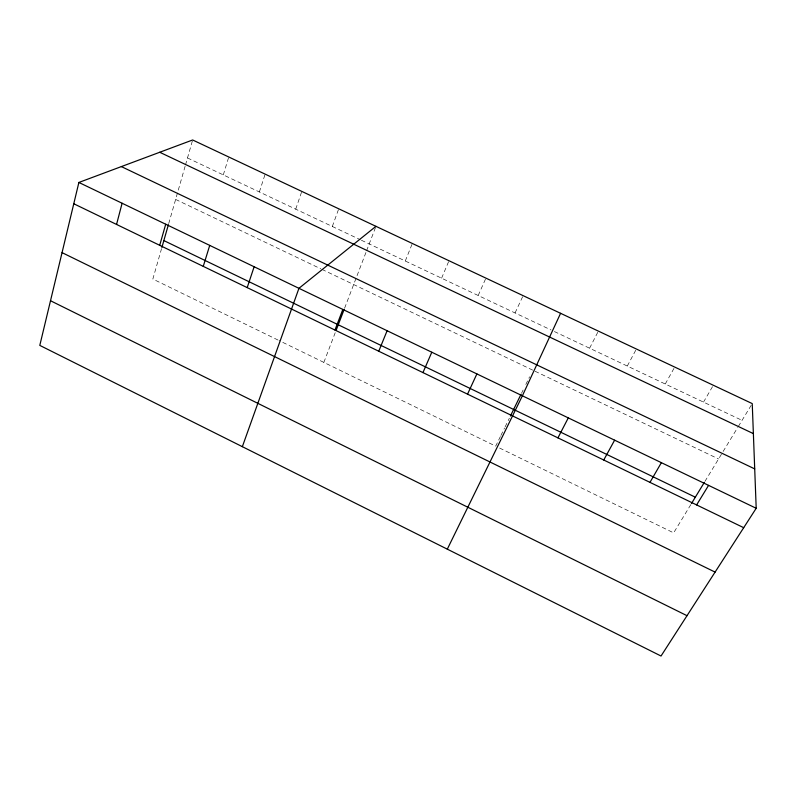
<?xml version="1.0" encoding="UTF-8"?>
<svg xmlns="http://www.w3.org/2000/svg" width="796" height="796" viewBox="0 0 796 796"><rect width="100%" height="100%" fill="white"/><g stroke="black" fill="none" stroke-linecap="round" stroke-linejoin="round"><path stroke-width="0.6" stroke-dasharray="3.98 2.98" d="M161.568 248.571L152.842 279.048L278.063 340.071M168.712 223.596L185.169 166.095M185.498 164.931L192.642 139.977M223.308 174.891L228.76 156.991M259.377 191.965L265.148 174.125M295.714 209.159L301.803 191.398M332.32 226.482L338.738 208.801M323.853 362.389L335.255 332.599M344.608 308.171L366.16 251.904M366.588 250.77L375.533 227.427M405.273 260.998L412.338 243.467M441.601 278.182L448.994 260.73M478.187 295.505L485.918 278.132M515.052 312.947L523.121 295.654M500.395 436.526L495.699 446.148L279.167 340.618M500.923 435.452L504.574 427.969M505.112 426.885L509.37 418.169M521.539 393.254L523.121 390.01M525.818 384.498L529.579 376.787M589.597 348.22L598.353 331.096M627.288 366.051L636.392 349.016M665.257 384.01L674.719 367.065M703.505 402.119L713.335 385.254M690.819 504.604L673.645 532.862L498.993 447.75M704.918 481.431L722.45 452.596M723.086 451.531L737.683 427.542M738.31 426.507L752.24 403.592M187.498 157.956L360.27 239.705M361.384 240.233L551.091 330.002M554.384 331.554L742.051 420.348M175.627 199.428L320.818 268.839M321.912 269.356L532.813 370.17M535.031 371.235L718.569 458.974"/><path stroke-width="1.19" d="M78.884 182.453L39.8 345.394L661.028 656.023L756.2 508.286L752.24 403.592L192.642 139.977L78.884 182.453L756.2 508.286M116.554 224.442L122.106 203.239M159.707 245.307L165.717 224.223M161.896 247.427L168.384 224.731M203.259 266.361L209.726 245.397M247.198 287.605L254.133 266.76M242.352 446.675L298.948 288.311L375.951 226.323M334.957 330.041L342.837 309.425M336.111 330.36L344.19 309.286M378.757 351.225L387.115 330.728M422.955 372.598L431.8 352.23M467.541 394.159L476.884 373.911M560.593 313.306L522.385 395.801L447.302 549.16M510.425 415.99L521.012 394.328M557.936 437.86L568.294 417.89M603.746 460.008L614.621 440.178M649.974 482.366L661.377 462.665M691.465 503.55L704.281 482.475M696.619 504.923L708.569 485.371M159.727 152.265L753.374 433.621M121.36 166.593L754.707 468.894M163.857 240.581L695.326 497.192M73.769 203.756L743.703 527.688M62.048 252.631L715.087 572.105M50.506 300.739L687.008 615.686"/></g></svg>
